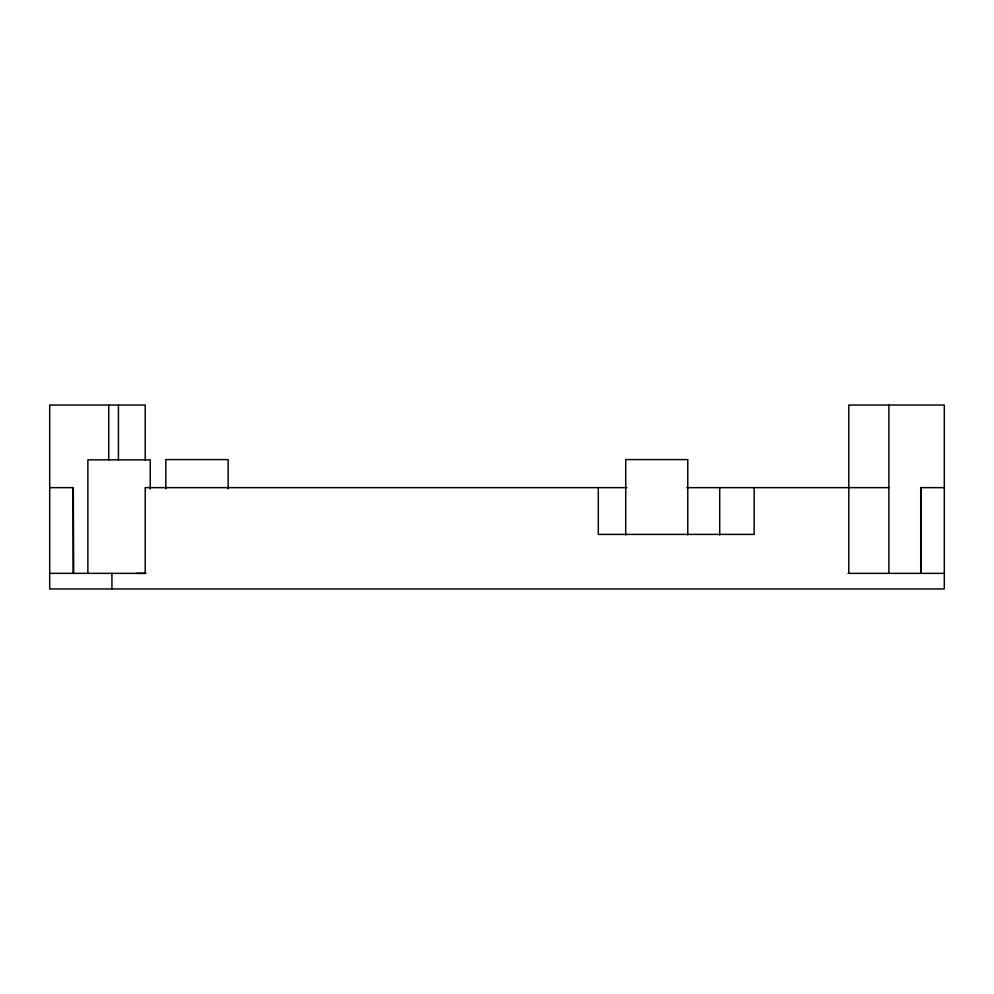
<?xml version="1.0" encoding="UTF-8"?>
<svg xmlns="http://www.w3.org/2000/svg" width="994" height="994" viewBox="0 0 994 994"><rect width="100%" height="100%" fill="white"/><g stroke="black" fill="none" stroke-linecap="round" stroke-linejoin="round"><path stroke-width="1.49" d="M73.68 573.364L73.283 487.644L49.7 487.644M73.084 573.364L73.134 487.644M136.762 573.364L145.969 573.364L49.7 573.352M626.854 487.644L145.211 487.644L145.211 573.352M686.742 487.644L888.884 487.644M944.3 487.644L920.717 487.644L920.717 573.364M848.031 573.364L944.3 573.364M920.866 487.644L920.866 573.364M888.884 405.043L888.884 573.364M848.789 573.364L848.789 405.043L944.3 405.043L944.3 588.957L49.7 588.957L49.7 405.043L145.211 405.043L145.211 460.11M754.16 487.644L754.16 534.399L598.301 534.399L598.301 487.644M719.718 487.644L719.718 535.095M687.773 534.934L687.773 459.588L625.723 459.588L625.723 534.934M228.148 488.799L228.148 459.588L165.812 459.588L165.812 488.799M150.231 488.986L150.231 459.837L87.882 459.837L87.882 573.364M118.435 405.043L118.435 460.11M111.924 573.352L111.924 588.957M108.744 405.043L108.744 460.11"/></g></svg>
